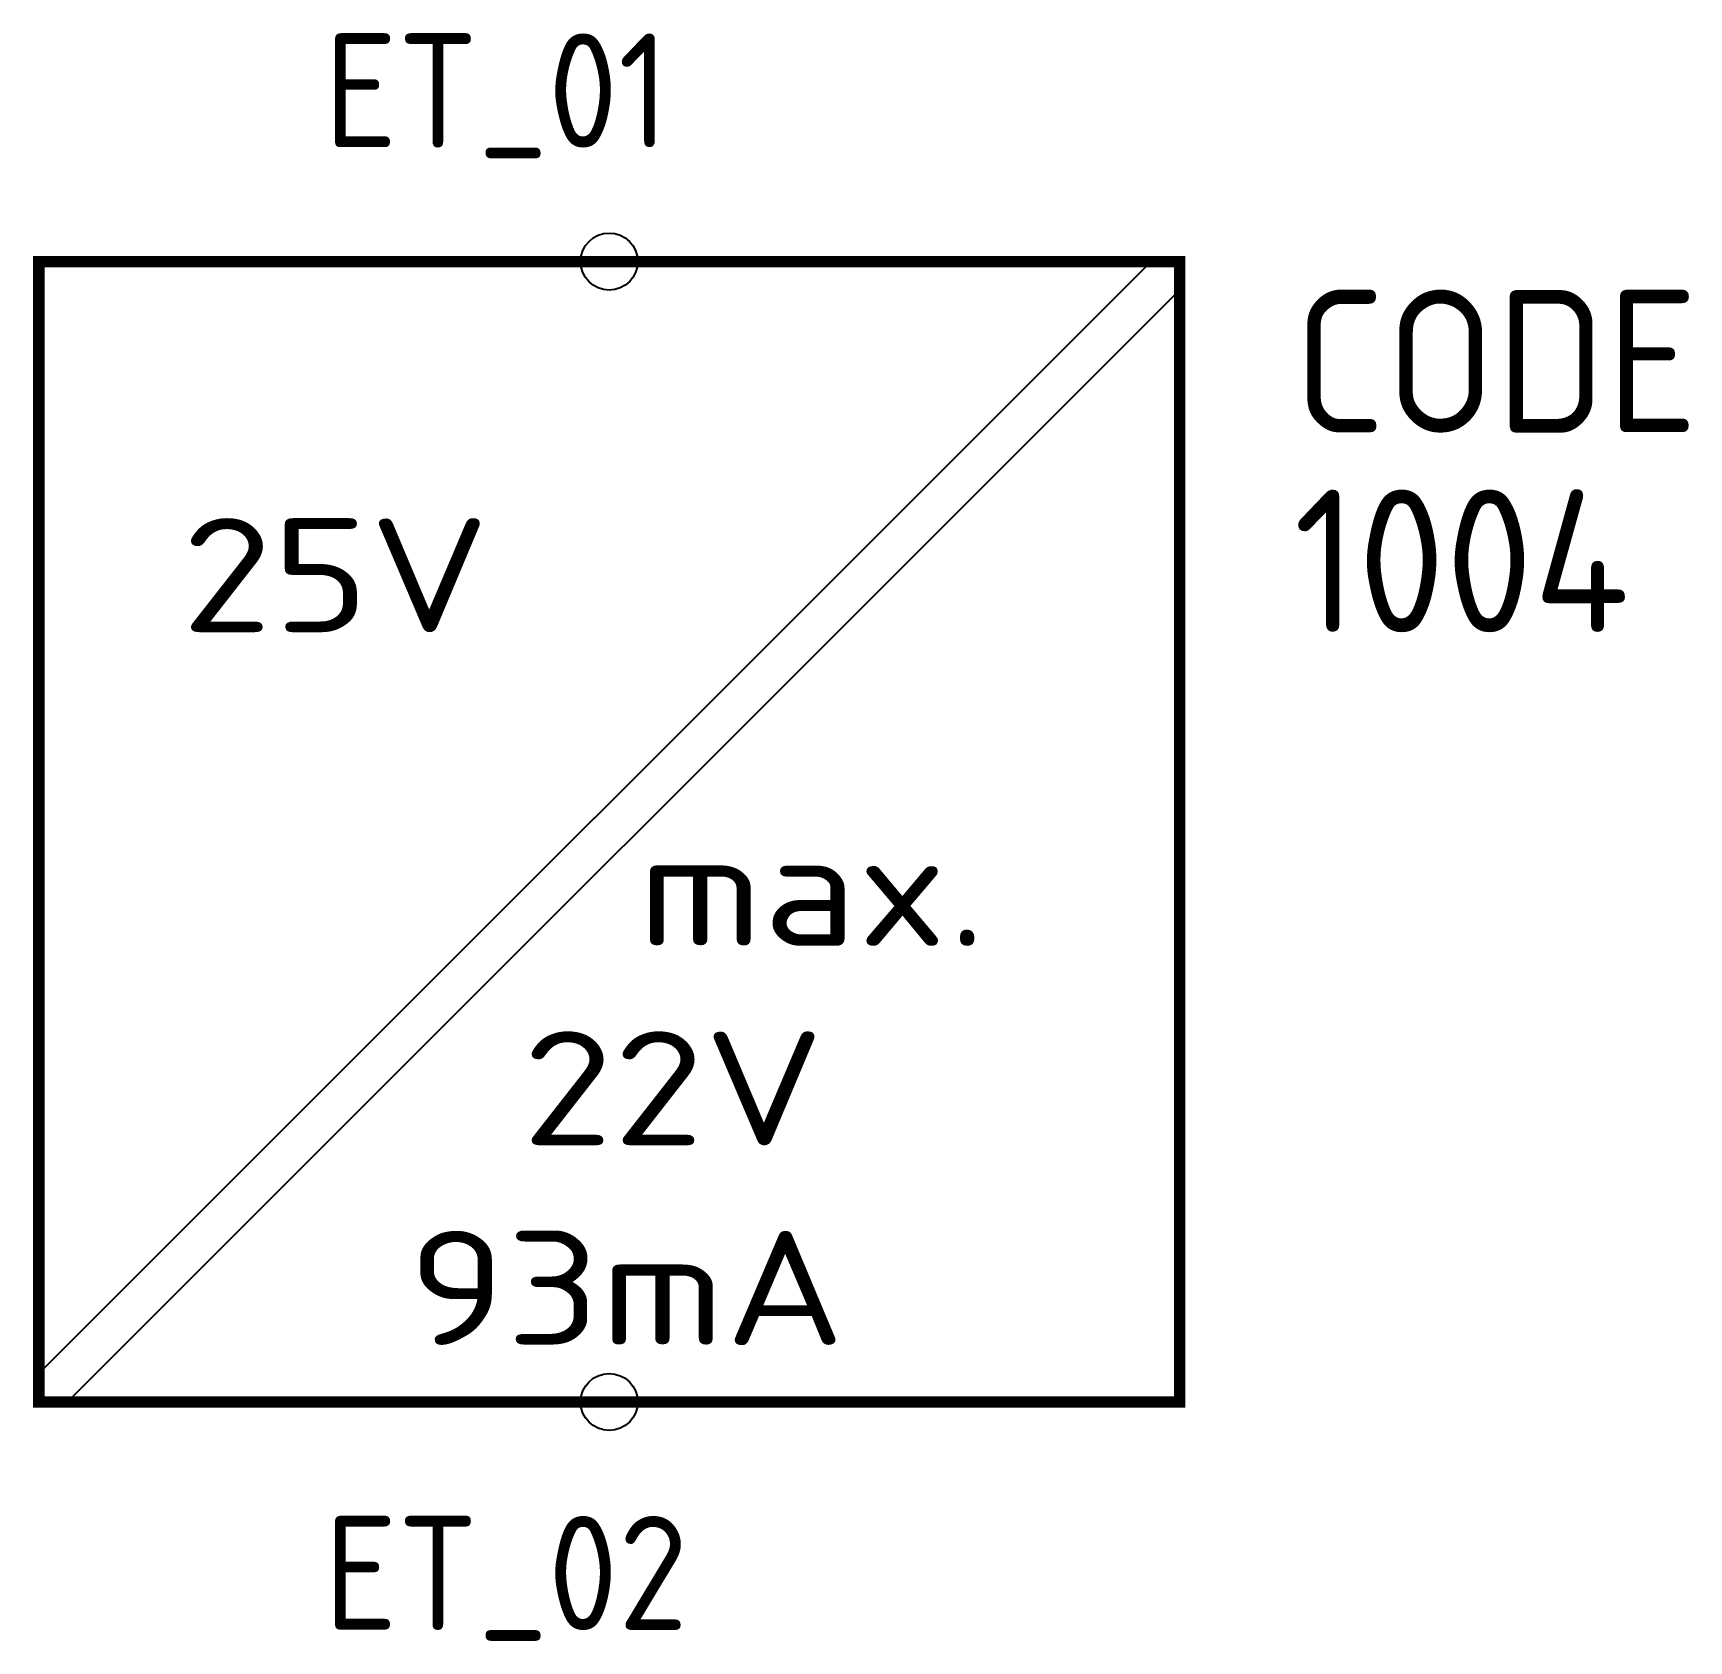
# Model space of a CAD drawing. Extents: x 399.9 to 428.9, y 183.3 to 211.5.
import ezdxf

# ---------------------------------------------------------------- set-up
doc = ezdxf.new("R2010")
doc.units = 0
doc.header["$LTSCALE"] = 10
doc.header["$MEASUREMENT"] = 0
doc.header["$PDMODE"] = 32
doc.header["$PDSIZE"] = 1
doc.layers.get('0').update_dxf_attribs({"linetype": 'CONTINUOUS'})
for name, color, linetype in [('250', 54, 'CONTINUOUS'), ('C', 7, 'CONTINUOUS'), ('TEKST', 2, 'CONTINUOUS'), ('TKST2', 2, 'CONTINUOUS'), ('TKST3', 1, 'CONTINUOUS')]:
    doc.layers.add(name, color=color, linetype=linetype)
doc.styles.get("Standard").update_dxf_attribs({"font": 'ISO8', "width": 1.2})

msp = doc.modelspace()

# ---------------------------------------------------------------- linework, layer by layer
at = {"const_width": 0.2}
msp.add_lwpolyline([(400, 187.5), (400, 207.5), (420, 207.5), (420, 187.5)], close=True, dxfattribs=at)
for points in [[(400, 188), (419.5, 207.5)], [(400.5, 187.5), (420, 207)]]:
    msp.add_lwpolyline(points)
at = {"layer": 'C', "color": 1}
msp.add_point((410, 207.5), dxfattribs=at)
at = {"layer": 'C', "color": 2}
msp.add_point((410, 187.5), dxfattribs=at)

# ---------------------------------------------------------------- texts
at = {"layer": '250'}
msp.add_attdef('1004', (422, 201), 'mat', height=2.5, dxfattribs=at)
at = {"layer": 'TEKST', "width": 1.3}
for s, p in [('25V  ', (402.5, 201)), ('max.', (410.5, 195.5)), ('  22V', (405.5, 192)), ('  93mA', (403.5, 188.5))]:
    msp.add_text(s, height=2, dxfattribs=at).set_placement(p)
at = {"layer": 'TKST2'}
for tag, p, s in [('ET_01', (405, 209.5), '2'), ('ET_02', (405, 183.5), '1')]:
    msp.add_attdef(tag, p, s, height=2, dxfattribs=at)
at = {"layer": 'TKST3'}
msp.add_attdef('CODE', (422, 204.5), '+G..', height=2.5, dxfattribs=at)

doc.saveas('drawing.dxf')
